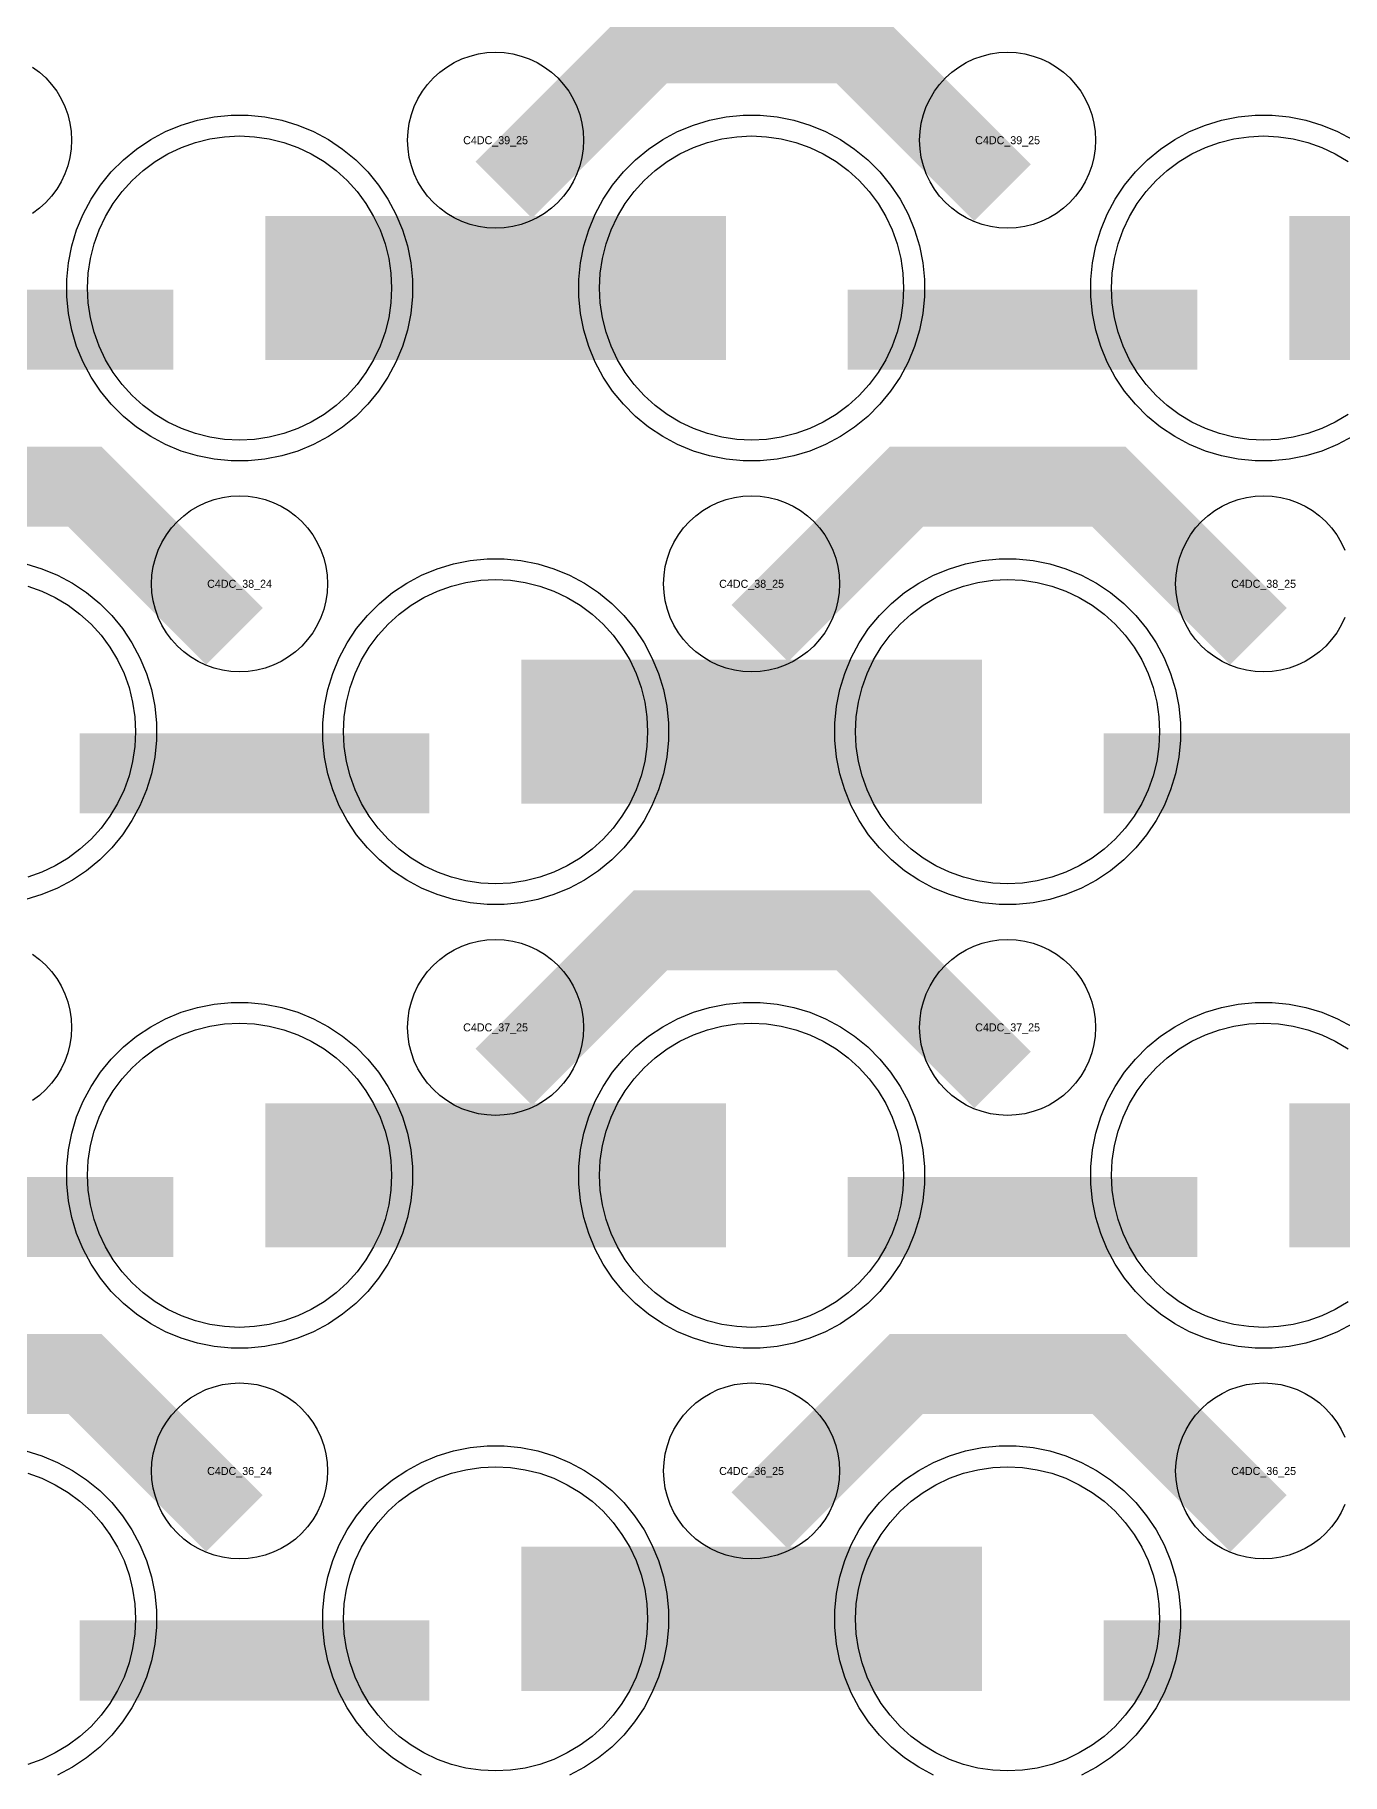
# Model space of a CAD drawing. Extents: x -11880 to 11880, y -14992 to 14992.
# Drawn here: x -4144 to -3735, y -9900 to -9356 of the extents above; entities that cross this region are included whole.
import ezdxf
from ezdxf.enums import TextEntityAlignment as Align

# ---------------------------------------------------------------- set-up
doc = ezdxf.new("R2010")
doc.units = 0
doc.header["$MEASUREMENT"] = 0
for name, color, linetype in [('GDS_775_DT_237', 138, 'CONTINUOUS'), ('RDL1_FS', 34, 'CONTINUOUS'), ('RDL_BS', 160, 'CONTINUOUS')]:
    doc.layers.add(name, color=color, linetype=linetype)

msp = doc.modelspace()

# ---------------------------------------------------------------- linework, layer by layer
at = {"layer": 'RDL1_FS', "color": 240, "true_color": 0xed1f24}
for points in [[(-4080, -9483.074), (-4084.657, -9482.845), (-4089.268, -9482.161), (-4093.791, -9481.029), (-4098.181, -9479.457), (-4102.395, -9477.465), (-4106.395, -9475.067), (-4110.14, -9472.289), (-4113.594, -9469.159), (-4116.724, -9465.705), (-4119.502, -9461.96), (-4121.9, -9457.96), (-4123.892, -9453.746), (-4125.464, -9449.356), (-4126.596, -9444.833), (-4127.28, -9440.222), (-4127.509, -9435.565), (-4127.28, -9430.908), (-4126.596, -9426.297), (-4125.464, -9421.774), (-4123.892, -9417.384), (-4121.9, -9413.17), (-4119.502, -9409.17), (-4116.724, -9405.425), (-4113.594, -9401.971), (-4110.14, -9398.841), (-4106.395, -9396.063), (-4102.395, -9393.665), (-4098.181, -9391.673), (-4093.791, -9390.101), (-4089.268, -9388.969), (-4084.657, -9388.285), (-4080, -9388.056), (-4075.343, -9388.285), (-4070.732, -9388.969), (-4066.209, -9390.101), (-4061.819, -9391.673), (-4057.605, -9393.665), (-4053.605, -9396.063), (-4049.86, -9398.841), (-4046.406, -9401.971), (-4043.276, -9405.425), (-4040.498, -9409.17), (-4038.1, -9413.17), (-4036.108, -9417.384), (-4034.536, -9421.774), (-4033.404, -9426.297), (-4032.72, -9430.908), (-4032.491, -9435.565), (-4032.72, -9440.222), (-4033.404, -9444.833), (-4034.536, -9449.356), (-4036.108, -9453.746), (-4038.1, -9457.96), (-4040.498, -9461.96), (-4043.276, -9465.705), (-4046.406, -9469.159), (-4049.86, -9472.289), (-4053.605, -9475.067), (-4057.605, -9477.465), (-4061.819, -9479.457), (-4066.209, -9481.029), (-4070.732, -9482.161), (-4075.343, -9482.845)], [(-3920, -9483.074), (-3924.657, -9482.845), (-3929.268, -9482.161), (-3933.791, -9481.029), (-3938.181, -9479.457), (-3942.395, -9477.465), (-3946.395, -9475.067), (-3950.14, -9472.289), (-3953.594, -9469.159), (-3956.724, -9465.705), (-3959.502, -9461.96), (-3961.9, -9457.96), (-3963.892, -9453.746), (-3965.464, -9449.356), (-3966.596, -9444.833), (-3967.28, -9440.222), (-3967.509, -9435.565), (-3967.28, -9430.908), (-3966.596, -9426.297), (-3965.464, -9421.774), (-3963.892, -9417.384), (-3961.9, -9413.17), (-3959.502, -9409.17), (-3956.724, -9405.425), (-3953.594, -9401.971), (-3950.14, -9398.841), (-3946.395, -9396.063), (-3942.395, -9393.665), (-3938.181, -9391.673), (-3933.791, -9390.101), (-3929.268, -9388.969), (-3924.657, -9388.285), (-3920, -9388.056), (-3915.343, -9388.285), (-3910.732, -9388.969), (-3906.209, -9390.101), (-3901.819, -9391.673), (-3897.605, -9393.665), (-3893.605, -9396.063), (-3889.86, -9398.841), (-3886.406, -9401.971), (-3883.276, -9405.425), (-3880.498, -9409.17), (-3878.1, -9413.17), (-3876.108, -9417.384), (-3874.536, -9421.774), (-3873.404, -9426.297), (-3872.72, -9430.908), (-3872.491, -9435.565), (-3872.72, -9440.222), (-3873.404, -9444.833), (-3874.536, -9449.356), (-3876.108, -9453.746), (-3878.1, -9457.96), (-3880.498, -9461.96), (-3883.276, -9465.705), (-3886.406, -9469.159), (-3889.86, -9472.289), (-3893.605, -9475.067), (-3897.605, -9477.465), (-3901.819, -9479.457), (-3906.209, -9481.029), (-3910.732, -9482.161), (-3915.343, -9482.845)], [(-4000, -9898.769), (-4004.657, -9898.54), (-4009.268, -9897.856), (-4013.791, -9896.724), (-4018.181, -9895.152), (-4022.395, -9893.16), (-4026.395, -9890.762), (-4030.14, -9887.984), (-4033.594, -9884.854), (-4036.724, -9881.4), (-4039.502, -9877.655), (-4041.9, -9873.655), (-4043.892, -9869.441), (-4045.464, -9865.051), (-4046.596, -9860.528), (-4047.28, -9855.917), (-4047.509, -9851.26), (-4047.28, -9846.603), (-4046.596, -9841.992), (-4045.464, -9837.469), (-4043.892, -9833.079), (-4041.9, -9828.865), (-4039.502, -9824.865), (-4036.724, -9821.12), (-4033.594, -9817.666), (-4030.14, -9814.536), (-4026.395, -9811.758), (-4022.395, -9809.36), (-4018.181, -9807.368), (-4013.791, -9805.796), (-4009.268, -9804.664), (-4004.657, -9803.98), (-4000, -9803.751), (-3995.343, -9803.98), (-3990.732, -9804.664), (-3986.209, -9805.796), (-3981.819, -9807.368), (-3977.605, -9809.36), (-3973.605, -9811.758), (-3969.86, -9814.536), (-3966.406, -9817.666), (-3963.276, -9821.12), (-3960.498, -9824.865), (-3958.1, -9828.865), (-3956.108, -9833.079), (-3954.536, -9837.469), (-3953.404, -9841.992), (-3952.72, -9846.603), (-3952.491, -9851.26), (-3952.72, -9855.917), (-3953.404, -9860.528), (-3954.536, -9865.051), (-3956.108, -9869.441), (-3958.1, -9873.655), (-3960.498, -9877.655), (-3963.276, -9881.4), (-3966.406, -9884.854), (-3969.86, -9887.984), (-3973.605, -9890.762), (-3977.605, -9893.16), (-3981.819, -9895.152), (-3986.209, -9896.724), (-3990.732, -9897.856), (-3995.343, -9898.54)], [(-3840, -9898.769), (-3844.657, -9898.54), (-3849.268, -9897.856), (-3853.791, -9896.724), (-3858.181, -9895.152), (-3862.395, -9893.16), (-3866.395, -9890.762), (-3870.14, -9887.984), (-3873.594, -9884.854), (-3876.724, -9881.4), (-3879.502, -9877.655), (-3881.9, -9873.655), (-3883.892, -9869.441), (-3885.464, -9865.051), (-3886.596, -9860.528), (-3887.28, -9855.917), (-3887.509, -9851.26), (-3887.28, -9846.603), (-3886.596, -9841.992), (-3885.464, -9837.469), (-3883.892, -9833.079), (-3881.9, -9828.865), (-3879.502, -9824.865), (-3876.724, -9821.12), (-3873.594, -9817.666), (-3870.14, -9814.536), (-3866.395, -9811.758), (-3862.395, -9809.36), (-3858.181, -9807.368), (-3853.791, -9805.796), (-3849.268, -9804.664), (-3844.657, -9803.98), (-3840, -9803.751), (-3835.343, -9803.98), (-3830.732, -9804.664), (-3826.209, -9805.796), (-3821.819, -9807.368), (-3817.605, -9809.36), (-3813.605, -9811.758), (-3809.86, -9814.536), (-3806.406, -9817.666), (-3803.276, -9821.12), (-3800.498, -9824.865), (-3798.1, -9828.865), (-3796.108, -9833.079), (-3794.536, -9837.469), (-3793.404, -9841.992), (-3792.72, -9846.603), (-3792.491, -9851.26), (-3792.72, -9855.917), (-3793.404, -9860.528), (-3794.536, -9865.051), (-3796.108, -9869.441), (-3798.1, -9873.655), (-3800.498, -9877.655), (-3803.276, -9881.4), (-3806.406, -9884.854), (-3809.86, -9887.984), (-3813.605, -9890.762), (-3817.605, -9893.16), (-3821.819, -9895.152), (-3826.209, -9896.724), (-3830.732, -9897.856), (-3835.343, -9898.54)]]:
    msp.add_lwpolyline(points, close=True, dxfattribs=at)
for points in [[(-3733.605, -9475.067), (-3737.605, -9477.465), (-3741.819, -9479.457), (-3746.209, -9481.029), (-3750.732, -9482.161), (-3755.343, -9482.845), (-3760, -9483.074), (-3764.657, -9482.845), (-3769.268, -9482.161), (-3773.791, -9481.029), (-3778.181, -9479.457), (-3782.395, -9477.465), (-3786.395, -9475.067), (-3790.14, -9472.289), (-3793.594, -9469.159), (-3796.724, -9465.705), (-3799.502, -9461.96), (-3801.9, -9457.96), (-3803.892, -9453.746), (-3805.464, -9449.356), (-3806.596, -9444.833), (-3807.28, -9440.222), (-3807.509, -9435.565), (-3807.28, -9430.908), (-3806.596, -9426.297), (-3805.464, -9421.774), (-3803.892, -9417.384), (-3801.9, -9413.17), (-3799.502, -9409.17), (-3796.724, -9405.425), (-3793.594, -9401.971), (-3790.14, -9398.841), (-3786.395, -9396.063), (-3782.395, -9393.665), (-3778.181, -9391.673), (-3773.791, -9390.101), (-3769.268, -9388.969), (-3764.657, -9388.285), (-3760, -9388.056), (-3755.343, -9388.285), (-3750.732, -9388.969), (-3746.209, -9390.101), (-3741.819, -9391.673), (-3737.605, -9393.665), (-3733.605, -9396.063)], [(-4146.209, -9805.796), (-4141.819, -9807.368), (-4137.605, -9809.36), (-4133.605, -9811.758), (-4129.86, -9814.536), (-4126.406, -9817.666), (-4123.276, -9821.12), (-4120.498, -9824.865), (-4118.1, -9828.865), (-4116.108, -9833.079), (-4114.536, -9837.469), (-4113.404, -9841.992), (-4112.72, -9846.603), (-4112.491, -9851.26), (-4112.72, -9855.917), (-4113.404, -9860.528), (-4114.536, -9865.051), (-4116.108, -9869.441), (-4118.1, -9873.655), (-4120.498, -9877.655), (-4123.276, -9881.4), (-4126.406, -9884.854), (-4129.86, -9887.984), (-4133.605, -9890.762), (-4137.605, -9893.16), (-4141.819, -9895.152), (-4146.209, -9896.724)]]:
    msp.add_lwpolyline(points, dxfattribs=at)
for points in [[(-4071.998, -9435.565, 45, 45, 0), (-3999.998, -9435.565, 45, 45, 0)], [(-3999.998, -9435.565, 45, 45, 0), (-3927.998, -9435.565, 45, 45, 0)], [(-3751.998, -9435.565, 45, 45, 0), (-3679.998, -9435.565, 45, 45, 0)], [(-3991.998, -9851.26, 45, 45, 0), (-3919.998, -9851.26, 45, 45, 0)], [(-3919.998, -9851.26, 45, 45, 0), (-3847.998, -9851.26, 45, 45, 0)]]:
    msp.add_lwpolyline(points, format="xyseb", dxfattribs=at)
at = {"layer": 'RDL1_FS'}
for points in [[(-4146.209, -9528.666), (-4141.819, -9530.238), (-4137.605, -9532.23), (-4133.605, -9534.628), (-4129.86, -9537.406), (-4126.406, -9540.536), (-4123.276, -9543.99), (-4120.498, -9547.735), (-4118.1, -9551.735), (-4116.108, -9555.949), (-4114.536, -9560.339), (-4113.404, -9564.862), (-4112.72, -9569.473), (-4112.491, -9574.13), (-4112.72, -9578.787), (-4113.404, -9583.398), (-4114.536, -9587.921), (-4116.108, -9592.311), (-4118.1, -9596.525), (-4120.498, -9600.525), (-4123.276, -9604.27), (-4126.406, -9607.724), (-4129.86, -9610.854), (-4133.605, -9613.632), (-4137.605, -9616.03), (-4141.819, -9618.022), (-4146.209, -9619.594)], [(-3733.605, -9752.197), (-3737.605, -9754.595), (-3741.819, -9756.587), (-3746.209, -9758.159), (-3750.732, -9759.291), (-3755.343, -9759.975), (-3760, -9760.204), (-3764.657, -9759.975), (-3769.268, -9759.291), (-3773.791, -9758.159), (-3778.181, -9756.587), (-3782.395, -9754.595), (-3786.395, -9752.197), (-3790.14, -9749.419), (-3793.594, -9746.289), (-3796.724, -9742.835), (-3799.502, -9739.09), (-3801.9, -9735.09), (-3803.892, -9730.876), (-3805.464, -9726.486), (-3806.596, -9721.963), (-3807.28, -9717.352), (-3807.509, -9712.695), (-3807.28, -9708.038), (-3806.596, -9703.427), (-3805.464, -9698.904), (-3803.892, -9694.514), (-3801.9, -9690.3), (-3799.502, -9686.3), (-3796.724, -9682.555), (-3793.594, -9679.101), (-3790.14, -9675.971), (-3786.395, -9673.193), (-3782.395, -9670.795), (-3778.181, -9668.803), (-3773.791, -9667.231), (-3769.268, -9666.099), (-3764.657, -9665.415), (-3760, -9665.186), (-3755.343, -9665.415), (-3750.732, -9666.099), (-3746.209, -9667.231), (-3741.819, -9668.803), (-3737.605, -9670.795), (-3733.605, -9673.193)]]:
    msp.add_lwpolyline(points, dxfattribs=at)
for points in [[(-4000, -9621.639), (-4004.657, -9621.41), (-4009.268, -9620.726), (-4013.791, -9619.594), (-4018.181, -9618.022), (-4022.395, -9616.03), (-4026.395, -9613.632), (-4030.14, -9610.854), (-4033.594, -9607.724), (-4036.724, -9604.27), (-4039.502, -9600.525), (-4041.9, -9596.525), (-4043.892, -9592.311), (-4045.464, -9587.921), (-4046.596, -9583.398), (-4047.28, -9578.787), (-4047.509, -9574.13), (-4047.28, -9569.473), (-4046.596, -9564.862), (-4045.464, -9560.339), (-4043.892, -9555.949), (-4041.9, -9551.735), (-4039.502, -9547.735), (-4036.724, -9543.99), (-4033.594, -9540.536), (-4030.14, -9537.406), (-4026.395, -9534.628), (-4022.395, -9532.23), (-4018.181, -9530.238), (-4013.791, -9528.666), (-4009.268, -9527.534), (-4004.657, -9526.85), (-4000, -9526.621), (-3995.343, -9526.85), (-3990.732, -9527.534), (-3986.209, -9528.666), (-3981.819, -9530.238), (-3977.605, -9532.23), (-3973.605, -9534.628), (-3969.86, -9537.406), (-3966.406, -9540.536), (-3963.276, -9543.99), (-3960.498, -9547.735), (-3958.1, -9551.735), (-3956.108, -9555.949), (-3954.536, -9560.339), (-3953.404, -9564.862), (-3952.72, -9569.473), (-3952.491, -9574.13), (-3952.72, -9578.787), (-3953.404, -9583.398), (-3954.536, -9587.921), (-3956.108, -9592.311), (-3958.1, -9596.525), (-3960.498, -9600.525), (-3963.276, -9604.27), (-3966.406, -9607.724), (-3969.86, -9610.854), (-3973.605, -9613.632), (-3977.605, -9616.03), (-3981.819, -9618.022), (-3986.209, -9619.594), (-3990.732, -9620.726), (-3995.343, -9621.41)], [(-3840, -9621.639), (-3844.657, -9621.41), (-3849.268, -9620.726), (-3853.791, -9619.594), (-3858.181, -9618.022), (-3862.395, -9616.03), (-3866.395, -9613.632), (-3870.14, -9610.854), (-3873.594, -9607.724), (-3876.724, -9604.27), (-3879.502, -9600.525), (-3881.9, -9596.525), (-3883.892, -9592.311), (-3885.464, -9587.921), (-3886.596, -9583.398), (-3887.28, -9578.787), (-3887.509, -9574.13), (-3887.28, -9569.473), (-3886.596, -9564.862), (-3885.464, -9560.339), (-3883.892, -9555.949), (-3881.9, -9551.735), (-3879.502, -9547.735), (-3876.724, -9543.99), (-3873.594, -9540.536), (-3870.14, -9537.406), (-3866.395, -9534.628), (-3862.395, -9532.23), (-3858.181, -9530.238), (-3853.791, -9528.666), (-3849.268, -9527.534), (-3844.657, -9526.85), (-3840, -9526.621), (-3835.343, -9526.85), (-3830.732, -9527.534), (-3826.209, -9528.666), (-3821.819, -9530.238), (-3817.605, -9532.23), (-3813.605, -9534.628), (-3809.86, -9537.406), (-3806.406, -9540.536), (-3803.276, -9543.99), (-3800.498, -9547.735), (-3798.1, -9551.735), (-3796.108, -9555.949), (-3794.536, -9560.339), (-3793.404, -9564.862), (-3792.72, -9569.473), (-3792.491, -9574.13), (-3792.72, -9578.787), (-3793.404, -9583.398), (-3794.536, -9587.921), (-3796.108, -9592.311), (-3798.1, -9596.525), (-3800.498, -9600.525), (-3803.276, -9604.27), (-3806.406, -9607.724), (-3809.86, -9610.854), (-3813.605, -9613.632), (-3817.605, -9616.03), (-3821.819, -9618.022), (-3826.209, -9619.594), (-3830.732, -9620.726), (-3835.343, -9621.41)], [(-4080, -9760.204), (-4084.657, -9759.975), (-4089.268, -9759.291), (-4093.791, -9758.159), (-4098.181, -9756.587), (-4102.395, -9754.595), (-4106.395, -9752.197), (-4110.14, -9749.419), (-4113.594, -9746.289), (-4116.724, -9742.835), (-4119.502, -9739.09), (-4121.9, -9735.09), (-4123.892, -9730.876), (-4125.464, -9726.486), (-4126.596, -9721.963), (-4127.28, -9717.352), (-4127.509, -9712.695), (-4127.28, -9708.038), (-4126.596, -9703.427), (-4125.464, -9698.904), (-4123.892, -9694.514), (-4121.9, -9690.3), (-4119.502, -9686.3), (-4116.724, -9682.555), (-4113.594, -9679.101), (-4110.14, -9675.971), (-4106.395, -9673.193), (-4102.395, -9670.795), (-4098.181, -9668.803), (-4093.791, -9667.231), (-4089.268, -9666.099), (-4084.657, -9665.415), (-4080, -9665.186), (-4075.343, -9665.415), (-4070.732, -9666.099), (-4066.209, -9667.231), (-4061.819, -9668.803), (-4057.605, -9670.795), (-4053.605, -9673.193), (-4049.86, -9675.971), (-4046.406, -9679.101), (-4043.276, -9682.555), (-4040.498, -9686.3), (-4038.1, -9690.3), (-4036.108, -9694.514), (-4034.536, -9698.904), (-4033.404, -9703.427), (-4032.72, -9708.038), (-4032.491, -9712.695), (-4032.72, -9717.352), (-4033.404, -9721.963), (-4034.536, -9726.486), (-4036.108, -9730.876), (-4038.1, -9735.09), (-4040.498, -9739.09), (-4043.276, -9742.835), (-4046.406, -9746.289), (-4049.86, -9749.419), (-4053.605, -9752.197), (-4057.605, -9754.595), (-4061.819, -9756.587), (-4066.209, -9758.159), (-4070.732, -9759.291), (-4075.343, -9759.975)], [(-3920, -9760.204), (-3924.657, -9759.975), (-3929.268, -9759.291), (-3933.791, -9758.159), (-3938.181, -9756.587), (-3942.395, -9754.595), (-3946.395, -9752.197), (-3950.14, -9749.419), (-3953.594, -9746.289), (-3956.724, -9742.835), (-3959.502, -9739.09), (-3961.9, -9735.09), (-3963.892, -9730.876), (-3965.464, -9726.486), (-3966.596, -9721.963), (-3967.28, -9717.352), (-3967.509, -9712.695), (-3967.28, -9708.038), (-3966.596, -9703.427), (-3965.464, -9698.904), (-3963.892, -9694.514), (-3961.9, -9690.3), (-3959.502, -9686.3), (-3956.724, -9682.555), (-3953.594, -9679.101), (-3950.14, -9675.971), (-3946.395, -9673.193), (-3942.395, -9670.795), (-3938.181, -9668.803), (-3933.791, -9667.231), (-3929.268, -9666.099), (-3924.657, -9665.415), (-3920, -9665.186), (-3915.343, -9665.415), (-3910.732, -9666.099), (-3906.209, -9667.231), (-3901.819, -9668.803), (-3897.605, -9670.795), (-3893.605, -9673.193), (-3889.86, -9675.971), (-3886.406, -9679.101), (-3883.276, -9682.555), (-3880.498, -9686.3), (-3878.1, -9690.3), (-3876.108, -9694.514), (-3874.536, -9698.904), (-3873.404, -9703.427), (-3872.72, -9708.038), (-3872.491, -9712.695), (-3872.72, -9717.352), (-3873.404, -9721.963), (-3874.536, -9726.486), (-3876.108, -9730.876), (-3878.1, -9735.09), (-3880.498, -9739.09), (-3883.276, -9742.835), (-3886.406, -9746.289), (-3889.86, -9749.419), (-3893.605, -9752.197), (-3897.605, -9754.595), (-3901.819, -9756.587), (-3906.209, -9758.159), (-3910.732, -9759.291), (-3915.343, -9759.975)]]:
    msp.add_lwpolyline(points, close=True, dxfattribs=at)
for points in [[(-3991.998, -9574.13, 45, 45, 0), (-3919.998, -9574.13, 45, 45, 0)], [(-3919.998, -9574.13, 45, 45, 0), (-3847.998, -9574.13, 45, 45, 0)], [(-4071.998, -9712.695, 45, 45, 0), (-3999.998, -9712.695, 45, 45, 0)], [(-3999.998, -9712.695, 45, 45, 0), (-3927.998, -9712.695, 45, 45, 0)], [(-3751.998, -9712.695, 45, 45, 0), (-3679.998, -9712.695, 45, 45, 0)]]:
    msp.add_lwpolyline(points, format="xyseb", dxfattribs=at)
at = {"layer": 'RDL_BS'}
for points in [[(-3997.438, -9404.879, 25, 25, 0), (-3951.623, -9359.064, 25, 25, 0), (-3918.07, -9359.064, 25, 25, 0)], [(-3841.599, -9405.778, 25, 25, 0), (-3888.313, -9359.064, 25, 25, 0), (-3918.071, -9359.064, 25, 25, 0)], [(-4081.599, -9544.343, 25, 25, 0), (-4128.313, -9497.629, 25, 25, 0), (-4158.071, -9497.629, 25, 25, 0)], [(-3917.438, -9543.444, 25, 25, 0), (-3871.623, -9497.629, 25, 25, 0), (-3838.07, -9497.629, 25, 25, 0)], [(-3761.599, -9544.343, 25, 25, 0), (-3808.313, -9497.629, 25, 25, 0), (-3838.071, -9497.629, 25, 25, 0)], [(-4129.984, -9587.143, 25, 25, 0), (-4020.719, -9587.143, 25, 25, 0)], [(-3809.984, -9587.143, 25, 25, 0), (-3700.719, -9587.143, 25, 25, 0)], [(-3997.438, -9682.009, 25, 25, 0), (-3951.623, -9636.194, 25, 25, 0), (-3918.07, -9636.194, 25, 25, 0)], [(-3841.599, -9682.908, 25, 25, 0), (-3888.313, -9636.194, 25, 25, 0), (-3918.071, -9636.194, 25, 25, 0)], [(-4209.984, -9725.708, 25, 25, 0), (-4100.719, -9725.708, 25, 25, 0)], [(-3889.984, -9725.708, 25, 25, 0), (-3780.719, -9725.708, 25, 25, 0)], [(-4081.599, -9821.473, 25, 25, 0), (-4128.313, -9774.759, 25, 25, 0), (-4158.071, -9774.759, 25, 25, 0)], [(-3917.438, -9820.574, 25, 25, 0), (-3871.623, -9774.759, 25, 25, 0), (-3838.07, -9774.759, 25, 25, 0)], [(-3761.599, -9821.473, 25, 25, 0), (-3808.313, -9774.759, 25, 25, 0), (-3838.071, -9774.759, 25, 25, 0)]]:
    msp.add_lwpolyline(points, format="xyseb", dxfattribs=at)
for points in [[(-4000, -9416.871), (-4002.693, -9416.739), (-4005.365, -9416.343), (-4007.984, -9415.686), (-4010.519, -9414.779), (-4012.956, -9413.627), (-4015.28, -9412.234), (-4017.443, -9410.631), (-4019.442, -9408.819), (-4021.254, -9406.82), (-4022.857, -9404.657), (-4024.25, -9402.333), (-4025.402, -9399.896), (-4026.309, -9397.361), (-4026.966, -9394.742), (-4027.362, -9392.07), (-4027.494, -9389.377), (-4027.362, -9386.684), (-4026.966, -9384.012), (-4026.309, -9381.393), (-4025.402, -9378.858), (-4024.25, -9376.421), (-4022.857, -9374.097), (-4021.254, -9371.934), (-4019.442, -9369.935), (-4017.443, -9368.123), (-4015.28, -9366.52), (-4012.956, -9365.127), (-4010.519, -9363.975), (-4007.984, -9363.068), (-4005.365, -9362.411), (-4002.693, -9362.015), (-4000, -9361.883), (-3997.307, -9362.015), (-3994.635, -9362.411), (-3992.016, -9363.068), (-3989.481, -9363.975), (-3987.044, -9365.127), (-3984.72, -9366.52), (-3982.557, -9368.123), (-3980.558, -9369.935), (-3978.746, -9371.934), (-3977.143, -9374.097), (-3975.75, -9376.421), (-3974.598, -9378.858), (-3973.691, -9381.393), (-3973.034, -9384.012), (-3972.638, -9386.684), (-3972.506, -9389.377), (-3972.638, -9392.07), (-3973.034, -9394.742), (-3973.691, -9397.361), (-3974.598, -9399.896), (-3975.75, -9402.333), (-3977.143, -9404.657), (-3978.746, -9406.82), (-3980.558, -9408.819), (-3982.557, -9410.631), (-3984.72, -9412.234), (-3987.044, -9413.627), (-3989.481, -9414.779), (-3992.016, -9415.686), (-3994.635, -9416.343), (-3997.307, -9416.739)], [(-3840, -9416.871), (-3842.693, -9416.739), (-3845.365, -9416.343), (-3847.984, -9415.686), (-3850.519, -9414.779), (-3852.956, -9413.627), (-3855.28, -9412.234), (-3857.443, -9410.631), (-3859.442, -9408.819), (-3861.254, -9406.82), (-3862.857, -9404.657), (-3864.25, -9402.333), (-3865.402, -9399.896), (-3866.309, -9397.361), (-3866.966, -9394.742), (-3867.362, -9392.07), (-3867.494, -9389.377), (-3867.362, -9386.684), (-3866.966, -9384.012), (-3866.309, -9381.393), (-3865.402, -9378.858), (-3864.25, -9376.421), (-3862.857, -9374.097), (-3861.254, -9371.934), (-3859.442, -9369.935), (-3857.443, -9368.123), (-3855.28, -9366.52), (-3852.956, -9365.127), (-3850.519, -9363.975), (-3847.984, -9363.068), (-3845.365, -9362.411), (-3842.693, -9362.015), (-3840, -9361.883), (-3837.307, -9362.015), (-3834.635, -9362.411), (-3832.016, -9363.068), (-3829.481, -9363.975), (-3827.044, -9365.127), (-3824.72, -9366.52), (-3822.557, -9368.123), (-3820.558, -9369.935), (-3818.746, -9371.934), (-3817.143, -9374.097), (-3815.75, -9376.421), (-3814.598, -9378.858), (-3813.691, -9381.393), (-3813.034, -9384.012), (-3812.638, -9386.684), (-3812.506, -9389.377), (-3812.638, -9392.07), (-3813.034, -9394.742), (-3813.691, -9397.361), (-3814.598, -9399.896), (-3815.75, -9402.333), (-3817.143, -9404.657), (-3818.746, -9406.82), (-3820.558, -9408.819), (-3822.557, -9410.631), (-3824.72, -9412.234), (-3827.044, -9413.627), (-3829.481, -9414.779), (-3832.016, -9415.686), (-3834.635, -9416.343), (-3837.307, -9416.739)], [(-4080, -9555.436), (-4082.693, -9555.304), (-4085.365, -9554.908), (-4087.984, -9554.251), (-4090.519, -9553.344), (-4092.956, -9552.192), (-4095.28, -9550.799), (-4097.443, -9549.196), (-4099.442, -9547.384), (-4101.254, -9545.385), (-4102.857, -9543.222), (-4104.25, -9540.898), (-4105.402, -9538.461), (-4106.309, -9535.926), (-4106.966, -9533.307), (-4107.362, -9530.635), (-4107.494, -9527.942), (-4107.362, -9525.249), (-4106.966, -9522.577), (-4106.309, -9519.958), (-4105.402, -9517.423), (-4104.25, -9514.986), (-4102.857, -9512.662), (-4101.254, -9510.499), (-4099.442, -9508.5), (-4097.443, -9506.688), (-4095.28, -9505.085), (-4092.956, -9503.692), (-4090.519, -9502.54), (-4087.984, -9501.633), (-4085.365, -9500.976), (-4082.693, -9500.58), (-4080, -9500.448), (-4077.307, -9500.58), (-4074.635, -9500.976), (-4072.016, -9501.633), (-4069.481, -9502.54), (-4067.044, -9503.692), (-4064.72, -9505.085), (-4062.557, -9506.688), (-4060.558, -9508.5), (-4058.746, -9510.499), (-4057.143, -9512.662), (-4055.75, -9514.986), (-4054.598, -9517.423), (-4053.691, -9519.958), (-4053.034, -9522.577), (-4052.638, -9525.249), (-4052.506, -9527.942), (-4052.638, -9530.635), (-4053.034, -9533.307), (-4053.691, -9535.926), (-4054.598, -9538.461), (-4055.75, -9540.898), (-4057.143, -9543.222), (-4058.746, -9545.385), (-4060.558, -9547.384), (-4062.557, -9549.196), (-4064.72, -9550.799), (-4067.044, -9552.192), (-4069.481, -9553.344), (-4072.016, -9554.251), (-4074.635, -9554.908), (-4077.307, -9555.304)], [(-3920, -9555.436), (-3922.693, -9555.304), (-3925.365, -9554.908), (-3927.984, -9554.251), (-3930.519, -9553.344), (-3932.956, -9552.192), (-3935.28, -9550.799), (-3937.443, -9549.196), (-3939.442, -9547.384), (-3941.254, -9545.385), (-3942.857, -9543.222), (-3944.25, -9540.898), (-3945.402, -9538.461), (-3946.309, -9535.926), (-3946.966, -9533.307), (-3947.362, -9530.635), (-3947.494, -9527.942), (-3947.362, -9525.249), (-3946.966, -9522.577), (-3946.309, -9519.958), (-3945.402, -9517.423), (-3944.25, -9514.986), (-3942.857, -9512.662), (-3941.254, -9510.499), (-3939.442, -9508.5), (-3937.443, -9506.688), (-3935.28, -9505.085), (-3932.956, -9503.692), (-3930.519, -9502.54), (-3927.984, -9501.633), (-3925.365, -9500.976), (-3922.693, -9500.58), (-3920, -9500.448), (-3917.307, -9500.58), (-3914.635, -9500.976), (-3912.016, -9501.633), (-3909.481, -9502.54), (-3907.044, -9503.692), (-3904.72, -9505.085), (-3902.557, -9506.688), (-3900.558, -9508.5), (-3898.746, -9510.499), (-3897.143, -9512.662), (-3895.75, -9514.986), (-3894.598, -9517.423), (-3893.691, -9519.958), (-3893.034, -9522.577), (-3892.638, -9525.249), (-3892.506, -9527.942), (-3892.638, -9530.635), (-3893.034, -9533.307), (-3893.691, -9535.926), (-3894.598, -9538.461), (-3895.75, -9540.898), (-3897.143, -9543.222), (-3898.746, -9545.385), (-3900.558, -9547.384), (-3902.557, -9549.196), (-3904.72, -9550.799), (-3907.044, -9552.192), (-3909.481, -9553.344), (-3912.016, -9554.251), (-3914.635, -9554.908), (-3917.307, -9555.304)], [(-4002.644, -9628.13), (-4007.938, -9627.613), (-4013.165, -9626.567), (-4018.205, -9625.036), (-4023.115, -9623.005), (-4027.777, -9620.513), (-4032.191, -9617.566), (-4036.292, -9614.204), (-4040.074, -9610.422), (-4043.436, -9606.321), (-4046.383, -9601.907), (-4048.875, -9597.245), (-4050.906, -9592.335), (-4052.437, -9587.295), (-4053.483, -9582.068), (-4054, -9576.774), (-4054, -9571.486), (-4053.483, -9566.192), (-4052.437, -9560.965), (-4050.906, -9555.925), (-4048.875, -9551.015), (-4046.383, -9546.353), (-4043.436, -9541.939), (-4040.074, -9537.838), (-4036.292, -9534.056), (-4032.191, -9530.694), (-4027.777, -9527.747), (-4023.115, -9525.255), (-4018.205, -9523.224), (-4013.165, -9521.693), (-4007.938, -9520.647), (-4002.644, -9520.13), (-3997.356, -9520.13), (-3992.062, -9520.647), (-3986.835, -9521.693), (-3981.795, -9523.224), (-3976.885, -9525.255), (-3972.223, -9527.747), (-3967.809, -9530.694), (-3963.708, -9534.056), (-3959.926, -9537.838), (-3956.564, -9541.939), (-3953.617, -9546.353), (-3951.125, -9551.015), (-3949.094, -9555.925), (-3947.563, -9560.965), (-3946.517, -9566.192), (-3946, -9571.486), (-3946, -9576.774), (-3946.517, -9582.068), (-3947.563, -9587.295), (-3949.094, -9592.335), (-3951.125, -9597.245), (-3953.617, -9601.907), (-3956.564, -9606.321), (-3959.926, -9610.422), (-3963.708, -9614.204), (-3967.809, -9617.566), (-3972.223, -9620.513), (-3976.885, -9623.005), (-3981.795, -9625.036), (-3986.835, -9626.567), (-3992.062, -9627.613), (-3997.356, -9628.13)], [(-3842.644, -9628.13), (-3847.938, -9627.613), (-3853.165, -9626.567), (-3858.205, -9625.036), (-3863.115, -9623.005), (-3867.777, -9620.513), (-3872.191, -9617.566), (-3876.292, -9614.204), (-3880.074, -9610.422), (-3883.436, -9606.321), (-3886.383, -9601.907), (-3888.875, -9597.245), (-3890.906, -9592.335), (-3892.437, -9587.295), (-3893.483, -9582.068), (-3894, -9576.774), (-3894, -9571.486), (-3893.483, -9566.192), (-3892.437, -9560.965), (-3890.906, -9555.925), (-3888.875, -9551.015), (-3886.383, -9546.353), (-3883.436, -9541.939), (-3880.074, -9537.838), (-3876.292, -9534.056), (-3872.191, -9530.694), (-3867.777, -9527.747), (-3863.115, -9525.255), (-3858.205, -9523.224), (-3853.165, -9521.693), (-3847.938, -9520.647), (-3842.644, -9520.13), (-3837.356, -9520.13), (-3832.062, -9520.647), (-3826.835, -9521.693), (-3821.795, -9523.224), (-3816.885, -9525.255), (-3812.223, -9527.747), (-3807.809, -9530.694), (-3803.708, -9534.056), (-3799.926, -9537.838), (-3796.564, -9541.939), (-3793.617, -9546.353), (-3791.125, -9551.015), (-3789.094, -9555.925), (-3787.563, -9560.965), (-3786.517, -9566.192), (-3786, -9571.486), (-3786, -9576.774), (-3786.517, -9582.068), (-3787.563, -9587.295), (-3789.094, -9592.335), (-3791.125, -9597.245), (-3793.617, -9601.907), (-3796.564, -9606.321), (-3799.926, -9610.422), (-3803.708, -9614.204), (-3807.809, -9617.566), (-3812.223, -9620.513), (-3816.885, -9623.005), (-3821.795, -9625.036), (-3826.835, -9626.567), (-3832.062, -9627.613), (-3837.356, -9628.13)], [(-4000, -9694.001), (-4002.693, -9693.869), (-4005.365, -9693.473), (-4007.984, -9692.816), (-4010.519, -9691.909), (-4012.956, -9690.757), (-4015.28, -9689.364), (-4017.443, -9687.761), (-4019.442, -9685.949), (-4021.254, -9683.95), (-4022.857, -9681.787), (-4024.25, -9679.463), (-4025.402, -9677.026), (-4026.309, -9674.491), (-4026.966, -9671.872), (-4027.362, -9669.2), (-4027.494, -9666.507), (-4027.362, -9663.814), (-4026.966, -9661.142), (-4026.309, -9658.523), (-4025.402, -9655.988), (-4024.25, -9653.551), (-4022.857, -9651.227), (-4021.254, -9649.064), (-4019.442, -9647.065), (-4017.443, -9645.253), (-4015.28, -9643.65), (-4012.956, -9642.257), (-4010.519, -9641.105), (-4007.984, -9640.198), (-4005.365, -9639.541), (-4002.693, -9639.145), (-4000, -9639.013), (-3997.307, -9639.145), (-3994.635, -9639.541), (-3992.016, -9640.198), (-3989.481, -9641.105), (-3987.044, -9642.257), (-3984.72, -9643.65), (-3982.557, -9645.253), (-3980.558, -9647.065), (-3978.746, -9649.064), (-3977.143, -9651.227), (-3975.75, -9653.551), (-3974.598, -9655.988), (-3973.691, -9658.523), (-3973.034, -9661.142), (-3972.638, -9663.814), (-3972.506, -9666.507), (-3972.638, -9669.2), (-3973.034, -9671.872), (-3973.691, -9674.491), (-3974.598, -9677.026), (-3975.75, -9679.463), (-3977.143, -9681.787), (-3978.746, -9683.95), (-3980.558, -9685.949), (-3982.557, -9687.761), (-3984.72, -9689.364), (-3987.044, -9690.757), (-3989.481, -9691.909), (-3992.016, -9692.816), (-3994.635, -9693.473), (-3997.307, -9693.869)], [(-3840, -9694.001), (-3842.693, -9693.869), (-3845.365, -9693.473), (-3847.984, -9692.816), (-3850.519, -9691.909), (-3852.956, -9690.757), (-3855.28, -9689.364), (-3857.443, -9687.761), (-3859.442, -9685.949), (-3861.254, -9683.95), (-3862.857, -9681.787), (-3864.25, -9679.463), (-3865.402, -9677.026), (-3866.309, -9674.491), (-3866.966, -9671.872), (-3867.362, -9669.2), (-3867.494, -9666.507), (-3867.362, -9663.814), (-3866.966, -9661.142), (-3866.309, -9658.523), (-3865.402, -9655.988), (-3864.25, -9653.551), (-3862.857, -9651.227), (-3861.254, -9649.064), (-3859.442, -9647.065), (-3857.443, -9645.253), (-3855.28, -9643.65), (-3852.956, -9642.257), (-3850.519, -9641.105), (-3847.984, -9640.198), (-3845.365, -9639.541), (-3842.693, -9639.145), (-3840, -9639.013), (-3837.307, -9639.145), (-3834.635, -9639.541), (-3832.016, -9640.198), (-3829.481, -9641.105), (-3827.044, -9642.257), (-3824.72, -9643.65), (-3822.557, -9645.253), (-3820.558, -9647.065), (-3818.746, -9649.064), (-3817.143, -9651.227), (-3815.75, -9653.551), (-3814.598, -9655.988), (-3813.691, -9658.523), (-3813.034, -9661.142), (-3812.638, -9663.814), (-3812.506, -9666.507), (-3812.638, -9669.2), (-3813.034, -9671.872), (-3813.691, -9674.491), (-3814.598, -9677.026), (-3815.75, -9679.463), (-3817.143, -9681.787), (-3818.746, -9683.95), (-3820.558, -9685.949), (-3822.557, -9687.761), (-3824.72, -9689.364), (-3827.044, -9690.757), (-3829.481, -9691.909), (-3832.016, -9692.816), (-3834.635, -9693.473), (-3837.307, -9693.869)], [(-4082.644, -9766.695), (-4087.938, -9766.178), (-4093.165, -9765.132), (-4098.205, -9763.601), (-4103.115, -9761.57), (-4107.777, -9759.078), (-4112.191, -9756.131), (-4116.292, -9752.769), (-4120.074, -9748.987), (-4123.436, -9744.886), (-4126.383, -9740.472), (-4128.875, -9735.81), (-4130.906, -9730.9), (-4132.437, -9725.86), (-4133.483, -9720.633), (-4134, -9715.339), (-4134, -9710.051), (-4133.483, -9704.757), (-4132.437, -9699.53), (-4130.906, -9694.49), (-4128.875, -9689.58), (-4126.383, -9684.918), (-4123.436, -9680.504), (-4120.074, -9676.403), (-4116.292, -9672.621), (-4112.191, -9669.259), (-4107.777, -9666.312), (-4103.115, -9663.82), (-4098.205, -9661.789), (-4093.165, -9660.258), (-4087.938, -9659.212), (-4082.644, -9658.695), (-4077.356, -9658.695), (-4072.062, -9659.212), (-4066.835, -9660.258), (-4061.795, -9661.789), (-4056.885, -9663.82), (-4052.223, -9666.312), (-4047.809, -9669.259), (-4043.708, -9672.621), (-4039.926, -9676.403), (-4036.564, -9680.504), (-4033.617, -9684.918), (-4031.125, -9689.58), (-4029.094, -9694.49), (-4027.563, -9699.53), (-4026.517, -9704.757), (-4026, -9710.051), (-4026, -9715.339), (-4026.517, -9720.633), (-4027.563, -9725.86), (-4029.094, -9730.9), (-4031.125, -9735.81), (-4033.617, -9740.472), (-4036.564, -9744.886), (-4039.926, -9748.987), (-4043.708, -9752.769), (-4047.809, -9756.131), (-4052.223, -9759.078), (-4056.885, -9761.57), (-4061.795, -9763.601), (-4066.835, -9765.132), (-4072.062, -9766.178), (-4077.356, -9766.695)], [(-3922.644, -9766.695), (-3927.938, -9766.178), (-3933.165, -9765.132), (-3938.205, -9763.601), (-3943.115, -9761.57), (-3947.777, -9759.078), (-3952.191, -9756.131), (-3956.292, -9752.769), (-3960.074, -9748.987), (-3963.436, -9744.886), (-3966.383, -9740.472), (-3968.875, -9735.81), (-3970.906, -9730.9), (-3972.437, -9725.86), (-3973.483, -9720.633), (-3974, -9715.339), (-3974, -9710.051), (-3973.483, -9704.757), (-3972.437, -9699.53), (-3970.906, -9694.49), (-3968.875, -9689.58), (-3966.383, -9684.918), (-3963.436, -9680.504), (-3960.074, -9676.403), (-3956.292, -9672.621), (-3952.191, -9669.259), (-3947.777, -9666.312), (-3943.115, -9663.82), (-3938.205, -9661.789), (-3933.165, -9660.258), (-3927.938, -9659.212), (-3922.644, -9658.695), (-3917.356, -9658.695), (-3912.062, -9659.212), (-3906.835, -9660.258), (-3901.795, -9661.789), (-3896.885, -9663.82), (-3892.223, -9666.312), (-3887.809, -9669.259), (-3883.708, -9672.621), (-3879.926, -9676.403), (-3876.564, -9680.504), (-3873.617, -9684.918), (-3871.125, -9689.58), (-3869.094, -9694.49), (-3867.563, -9699.53), (-3866.517, -9704.757), (-3866, -9710.051), (-3866, -9715.339), (-3866.517, -9720.633), (-3867.563, -9725.86), (-3869.094, -9730.9), (-3871.125, -9735.81), (-3873.617, -9740.472), (-3876.564, -9744.886), (-3879.926, -9748.987), (-3883.708, -9752.769), (-3887.809, -9756.131), (-3892.223, -9759.078), (-3896.885, -9761.57), (-3901.795, -9763.601), (-3906.835, -9765.132), (-3912.062, -9766.178), (-3917.356, -9766.695)], [(-4080, -9832.566), (-4082.693, -9832.434), (-4085.365, -9832.038), (-4087.984, -9831.381), (-4090.519, -9830.474), (-4092.956, -9829.322), (-4095.28, -9827.929), (-4097.443, -9826.326), (-4099.442, -9824.514), (-4101.254, -9822.515), (-4102.857, -9820.352), (-4104.25, -9818.028), (-4105.402, -9815.591), (-4106.309, -9813.056), (-4106.966, -9810.437), (-4107.362, -9807.765), (-4107.494, -9805.072), (-4107.362, -9802.379), (-4106.966, -9799.707), (-4106.309, -9797.088), (-4105.402, -9794.553), (-4104.25, -9792.116), (-4102.857, -9789.792), (-4101.254, -9787.629), (-4099.442, -9785.63), (-4097.443, -9783.818), (-4095.28, -9782.215), (-4092.956, -9780.822), (-4090.519, -9779.67), (-4087.984, -9778.763), (-4085.365, -9778.106), (-4082.693, -9777.71), (-4080, -9777.578), (-4077.307, -9777.71), (-4074.635, -9778.106), (-4072.016, -9778.763), (-4069.481, -9779.67), (-4067.044, -9780.822), (-4064.72, -9782.215), (-4062.557, -9783.818), (-4060.558, -9785.63), (-4058.746, -9787.629), (-4057.143, -9789.792), (-4055.75, -9792.116), (-4054.598, -9794.553), (-4053.691, -9797.088), (-4053.034, -9799.707), (-4052.638, -9802.379), (-4052.506, -9805.072), (-4052.638, -9807.765), (-4053.034, -9810.437), (-4053.691, -9813.056), (-4054.598, -9815.591), (-4055.75, -9818.028), (-4057.143, -9820.352), (-4058.746, -9822.515), (-4060.558, -9824.514), (-4062.557, -9826.326), (-4064.72, -9827.929), (-4067.044, -9829.322), (-4069.481, -9830.474), (-4072.016, -9831.381), (-4074.635, -9832.038), (-4077.307, -9832.434)], [(-3920, -9832.566), (-3922.693, -9832.434), (-3925.365, -9832.038), (-3927.984, -9831.381), (-3930.519, -9830.474), (-3932.956, -9829.322), (-3935.28, -9827.929), (-3937.443, -9826.326), (-3939.442, -9824.514), (-3941.254, -9822.515), (-3942.857, -9820.352), (-3944.25, -9818.028), (-3945.402, -9815.591), (-3946.309, -9813.056), (-3946.966, -9810.437), (-3947.362, -9807.765), (-3947.494, -9805.072), (-3947.362, -9802.379), (-3946.966, -9799.707), (-3946.309, -9797.088), (-3945.402, -9794.553), (-3944.25, -9792.116), (-3942.857, -9789.792), (-3941.254, -9787.629), (-3939.442, -9785.63), (-3937.443, -9783.818), (-3935.28, -9782.215), (-3932.956, -9780.822), (-3930.519, -9779.67), (-3927.984, -9778.763), (-3925.365, -9778.106), (-3922.693, -9777.71), (-3920, -9777.578), (-3917.307, -9777.71), (-3914.635, -9778.106), (-3912.016, -9778.763), (-3909.481, -9779.67), (-3907.044, -9780.822), (-3904.72, -9782.215), (-3902.557, -9783.818), (-3900.558, -9785.63), (-3898.746, -9787.629), (-3897.143, -9789.792), (-3895.75, -9792.116), (-3894.598, -9794.553), (-3893.691, -9797.088), (-3893.034, -9799.707), (-3892.638, -9802.379), (-3892.506, -9805.072), (-3892.638, -9807.765), (-3893.034, -9810.437), (-3893.691, -9813.056), (-3894.598, -9815.591), (-3895.75, -9818.028), (-3897.143, -9820.352), (-3898.746, -9822.515), (-3900.558, -9824.514), (-3902.557, -9826.326), (-3904.72, -9827.929), (-3907.044, -9829.322), (-3909.481, -9830.474), (-3912.016, -9831.381), (-3914.635, -9832.038), (-3917.307, -9832.434)]]:
    msp.add_lwpolyline(points, close=True, dxfattribs=at)
for points in [[(-4144.72, -9366.52), (-4142.557, -9368.123), (-4140.558, -9369.935), (-4138.746, -9371.934), (-4137.143, -9374.097), (-4135.75, -9376.421), (-4134.598, -9378.858), (-4133.691, -9381.393), (-4133.034, -9384.012), (-4132.638, -9386.684), (-4132.506, -9389.377), (-4132.638, -9392.07), (-4133.034, -9394.742), (-4133.691, -9397.361), (-4134.598, -9399.896), (-4135.75, -9402.333), (-4137.143, -9404.657), (-4138.746, -9406.82), (-4140.558, -9408.819), (-4142.557, -9410.631), (-4144.72, -9412.234)], [(-3734.598, -9538.461), (-3735.75, -9540.898), (-3737.143, -9543.222), (-3738.746, -9545.385), (-3740.558, -9547.384), (-3742.557, -9549.196), (-3744.72, -9550.799), (-3747.044, -9552.192), (-3749.481, -9553.344), (-3752.016, -9554.251), (-3754.635, -9554.908), (-3757.307, -9555.304), (-3760, -9555.436), (-3762.693, -9555.304), (-3765.365, -9554.908), (-3767.984, -9554.251), (-3770.519, -9553.344), (-3772.956, -9552.192), (-3775.28, -9550.799), (-3777.443, -9549.196), (-3779.442, -9547.384), (-3781.254, -9545.385), (-3782.857, -9543.222), (-3784.25, -9540.898), (-3785.402, -9538.461), (-3786.309, -9535.926), (-3786.966, -9533.307), (-3787.362, -9530.635), (-3787.494, -9527.942), (-3787.362, -9525.249), (-3786.966, -9522.577), (-3786.309, -9519.958), (-3785.402, -9517.423), (-3784.25, -9514.986), (-3782.857, -9512.662), (-3781.254, -9510.499), (-3779.442, -9508.5), (-3777.443, -9506.688), (-3775.28, -9505.085), (-3772.956, -9503.692), (-3770.519, -9502.54), (-3767.984, -9501.633), (-3765.365, -9500.976), (-3762.693, -9500.58), (-3760, -9500.448), (-3757.307, -9500.58), (-3754.635, -9500.976), (-3752.016, -9501.633), (-3749.481, -9502.54), (-3747.044, -9503.692), (-3744.72, -9505.085), (-3742.557, -9506.688), (-3740.558, -9508.5), (-3738.746, -9510.499), (-3737.143, -9512.662), (-3735.75, -9514.986), (-3734.598, -9517.423)], [(-4146.835, -9521.693), (-4141.795, -9523.224), (-4136.885, -9525.255), (-4132.223, -9527.747), (-4127.809, -9530.694), (-4123.708, -9534.056), (-4119.926, -9537.838), (-4116.564, -9541.939), (-4113.617, -9546.353), (-4111.125, -9551.015), (-4109.094, -9555.925), (-4107.563, -9560.965), (-4106.517, -9566.192), (-4106, -9571.486), (-4106, -9576.774), (-4106.517, -9582.068), (-4107.563, -9587.295), (-4109.094, -9592.335), (-4111.125, -9597.245), (-4113.617, -9601.907), (-4116.564, -9606.321), (-4119.926, -9610.422), (-4123.708, -9614.204), (-4127.809, -9617.566), (-4132.223, -9620.513), (-4136.885, -9623.005), (-4141.795, -9625.036), (-4146.835, -9626.567)], [(-4144.72, -9643.65), (-4142.557, -9645.253), (-4140.558, -9647.065), (-4138.746, -9649.064), (-4137.143, -9651.227), (-4135.75, -9653.551), (-4134.598, -9655.988), (-4133.691, -9658.523), (-4133.034, -9661.142), (-4132.638, -9663.814), (-4132.506, -9666.507), (-4132.638, -9669.2), (-4133.034, -9671.872), (-4133.691, -9674.491), (-4134.598, -9677.026), (-4135.75, -9679.463), (-4137.143, -9681.787), (-4138.746, -9683.95), (-4140.558, -9685.949), (-4142.557, -9687.761), (-4144.72, -9689.364)], [(-3732.223, -9759.078), (-3736.885, -9761.57), (-3741.795, -9763.601), (-3746.835, -9765.132), (-3752.062, -9766.178), (-3757.356, -9766.695), (-3762.644, -9766.695), (-3767.938, -9766.178), (-3773.165, -9765.132), (-3778.205, -9763.601), (-3783.115, -9761.57), (-3787.777, -9759.078), (-3792.191, -9756.131), (-3796.292, -9752.769), (-3800.074, -9748.987), (-3803.436, -9744.886), (-3806.383, -9740.472), (-3808.875, -9735.81), (-3810.906, -9730.9), (-3812.437, -9725.86), (-3813.483, -9720.633), (-3814, -9715.339), (-3814, -9710.051), (-3813.483, -9704.757), (-3812.437, -9699.53), (-3810.906, -9694.49), (-3808.875, -9689.58), (-3806.383, -9684.918), (-3803.436, -9680.504), (-3800.074, -9676.403), (-3796.292, -9672.621), (-3792.191, -9669.259), (-3787.777, -9666.312), (-3783.115, -9663.82), (-3778.205, -9661.789), (-3773.165, -9660.258), (-3767.938, -9659.212), (-3762.644, -9658.695), (-3757.356, -9658.695), (-3752.062, -9659.212), (-3746.835, -9660.258), (-3741.795, -9661.789), (-3736.885, -9663.82), (-3732.223, -9666.312)], [(-3734.598, -9815.591), (-3735.75, -9818.028), (-3737.143, -9820.352), (-3738.746, -9822.515), (-3740.558, -9824.514), (-3742.557, -9826.326), (-3744.72, -9827.929), (-3747.044, -9829.322), (-3749.481, -9830.474), (-3752.016, -9831.381), (-3754.635, -9832.038), (-3757.307, -9832.434), (-3760, -9832.566), (-3762.693, -9832.434), (-3765.365, -9832.038), (-3767.984, -9831.381), (-3770.519, -9830.474), (-3772.956, -9829.322), (-3775.28, -9827.929), (-3777.443, -9826.326), (-3779.442, -9824.514), (-3781.254, -9822.515), (-3782.857, -9820.352), (-3784.25, -9818.028), (-3785.402, -9815.591), (-3786.309, -9813.056), (-3786.966, -9810.437), (-3787.362, -9807.765), (-3787.494, -9805.072), (-3787.362, -9802.379), (-3786.966, -9799.707), (-3786.309, -9797.088), (-3785.402, -9794.553), (-3784.25, -9792.116), (-3782.857, -9789.792), (-3781.254, -9787.629), (-3779.442, -9785.63), (-3777.443, -9783.818), (-3775.28, -9782.215), (-3772.956, -9780.822), (-3770.519, -9779.67), (-3767.984, -9778.763), (-3765.365, -9778.106), (-3762.693, -9777.71), (-3760, -9777.578), (-3757.307, -9777.71), (-3754.635, -9778.106), (-3752.016, -9778.763), (-3749.481, -9779.67), (-3747.044, -9780.822), (-3744.72, -9782.215), (-3742.557, -9783.818), (-3740.558, -9785.63), (-3738.746, -9787.629), (-3737.143, -9789.792), (-3735.75, -9792.116), (-3734.598, -9794.553)]]:
    msp.add_lwpolyline(points, dxfattribs=at)
at = {"layer": 'RDL_BS', "color": 240, "true_color": 0xed1f24}
for points in [[(-4082.644, -9489.565), (-4087.938, -9489.048), (-4093.165, -9488.002), (-4098.205, -9486.471), (-4103.115, -9484.44), (-4107.777, -9481.948), (-4112.191, -9479.001), (-4116.292, -9475.639), (-4120.074, -9471.857), (-4123.436, -9467.756), (-4126.383, -9463.342), (-4128.875, -9458.68), (-4130.906, -9453.77), (-4132.437, -9448.73), (-4133.483, -9443.503), (-4134, -9438.209), (-4134, -9432.921), (-4133.483, -9427.627), (-4132.437, -9422.4), (-4130.906, -9417.36), (-4128.875, -9412.45), (-4126.383, -9407.788), (-4123.436, -9403.374), (-4120.074, -9399.273), (-4116.292, -9395.491), (-4112.191, -9392.129), (-4107.777, -9389.182), (-4103.115, -9386.69), (-4098.205, -9384.659), (-4093.165, -9383.128), (-4087.938, -9382.082), (-4082.644, -9381.565), (-4077.356, -9381.565), (-4072.062, -9382.082), (-4066.835, -9383.128), (-4061.795, -9384.659), (-4056.885, -9386.69), (-4052.223, -9389.182), (-4047.809, -9392.129), (-4043.708, -9395.491), (-4039.926, -9399.273), (-4036.564, -9403.374), (-4033.617, -9407.788), (-4031.125, -9412.45), (-4029.094, -9417.36), (-4027.563, -9422.4), (-4026.517, -9427.627), (-4026, -9432.921), (-4026, -9438.209), (-4026.517, -9443.503), (-4027.563, -9448.73), (-4029.094, -9453.77), (-4031.125, -9458.68), (-4033.617, -9463.342), (-4036.564, -9467.756), (-4039.926, -9471.857), (-4043.708, -9475.639), (-4047.809, -9479.001), (-4052.223, -9481.948), (-4056.885, -9484.44), (-4061.795, -9486.471), (-4066.835, -9488.002), (-4072.062, -9489.048), (-4077.356, -9489.565)], [(-3922.644, -9489.565), (-3927.938, -9489.048), (-3933.165, -9488.002), (-3938.205, -9486.471), (-3943.115, -9484.44), (-3947.777, -9481.948), (-3952.191, -9479.001), (-3956.292, -9475.639), (-3960.074, -9471.857), (-3963.436, -9467.756), (-3966.383, -9463.342), (-3968.875, -9458.68), (-3970.906, -9453.77), (-3972.437, -9448.73), (-3973.483, -9443.503), (-3974, -9438.209), (-3974, -9432.921), (-3973.483, -9427.627), (-3972.437, -9422.4), (-3970.906, -9417.36), (-3968.875, -9412.45), (-3966.383, -9407.788), (-3963.436, -9403.374), (-3960.074, -9399.273), (-3956.292, -9395.491), (-3952.191, -9392.129), (-3947.777, -9389.182), (-3943.115, -9386.69), (-3938.205, -9384.659), (-3933.165, -9383.128), (-3927.938, -9382.082), (-3922.644, -9381.565), (-3917.356, -9381.565), (-3912.062, -9382.082), (-3906.835, -9383.128), (-3901.795, -9384.659), (-3896.885, -9386.69), (-3892.223, -9389.182), (-3887.809, -9392.129), (-3883.708, -9395.491), (-3879.926, -9399.273), (-3876.564, -9403.374), (-3873.617, -9407.788), (-3871.125, -9412.45), (-3869.094, -9417.36), (-3867.563, -9422.4), (-3866.517, -9427.627), (-3866, -9432.921), (-3866, -9438.209), (-3866.517, -9443.503), (-3867.563, -9448.73), (-3869.094, -9453.77), (-3871.125, -9458.68), (-3873.617, -9463.342), (-3876.564, -9467.756), (-3879.926, -9471.857), (-3883.708, -9475.639), (-3887.809, -9479.001), (-3892.223, -9481.948), (-3896.885, -9484.44), (-3901.795, -9486.471), (-3906.835, -9488.002), (-3912.062, -9489.048), (-3917.356, -9489.565)]]:
    msp.add_lwpolyline(points, close=True, dxfattribs=at)
for points in [[(-3732.223, -9481.948), (-3736.885, -9484.44), (-3741.795, -9486.471), (-3746.835, -9488.002), (-3752.062, -9489.048), (-3757.356, -9489.565), (-3762.644, -9489.565), (-3767.938, -9489.048), (-3773.165, -9488.002), (-3778.205, -9486.471), (-3783.115, -9484.44), (-3787.777, -9481.948), (-3792.191, -9479.001), (-3796.292, -9475.639), (-3800.074, -9471.857), (-3803.436, -9467.756), (-3806.383, -9463.342), (-3808.875, -9458.68), (-3810.906, -9453.77), (-3812.437, -9448.73), (-3813.483, -9443.503), (-3814, -9438.209), (-3814, -9432.921), (-3813.483, -9427.627), (-3812.437, -9422.4), (-3810.906, -9417.36), (-3808.875, -9412.45), (-3806.383, -9407.788), (-3803.436, -9403.374), (-3800.074, -9399.273), (-3796.292, -9395.491), (-3792.191, -9392.129), (-3787.777, -9389.182), (-3783.115, -9386.69), (-3778.205, -9384.659), (-3773.165, -9383.128), (-3767.938, -9382.082), (-3762.644, -9381.565), (-3757.356, -9381.565), (-3752.062, -9382.082), (-3746.835, -9383.128), (-3741.795, -9384.659), (-3736.885, -9386.69), (-3732.223, -9389.182)], [(-4146.835, -9798.823), (-4141.795, -9800.354), (-4136.885, -9802.385), (-4132.223, -9804.877), (-4127.809, -9807.824), (-4123.708, -9811.186), (-4119.926, -9814.968), (-4116.564, -9819.069), (-4113.617, -9823.483), (-4111.125, -9828.145), (-4109.094, -9833.055), (-4107.563, -9838.095), (-4106.517, -9843.322), (-4106, -9848.616), (-4106, -9853.904), (-4106.517, -9859.198), (-4107.563, -9864.425), (-4109.094, -9869.465), (-4111.125, -9874.375), (-4113.617, -9879.037), (-4116.564, -9883.451), (-4119.926, -9887.552), (-4123.708, -9891.334), (-4127.809, -9894.696), (-4132.223, -9897.643), (-4136.885, -9900.135)], [(-4023.115, -9900.135), (-4027.777, -9897.643), (-4032.191, -9894.696), (-4036.292, -9891.334), (-4040.074, -9887.552), (-4043.436, -9883.451), (-4046.383, -9879.037), (-4048.875, -9874.375), (-4050.906, -9869.465), (-4052.437, -9864.425), (-4053.483, -9859.198), (-4054, -9853.904), (-4054, -9848.616), (-4053.483, -9843.322), (-4052.437, -9838.095), (-4050.906, -9833.055), (-4048.875, -9828.145), (-4046.383, -9823.483), (-4043.436, -9819.069), (-4040.074, -9814.968), (-4036.292, -9811.186), (-4032.191, -9807.824), (-4027.777, -9804.877), (-4023.115, -9802.385), (-4018.205, -9800.354), (-4013.165, -9798.823), (-4007.938, -9797.777), (-4002.644, -9797.26), (-3997.356, -9797.26), (-3992.062, -9797.777), (-3986.835, -9798.823), (-3981.795, -9800.354), (-3976.885, -9802.385), (-3972.223, -9804.877), (-3967.809, -9807.824), (-3963.708, -9811.186), (-3959.926, -9814.968), (-3956.564, -9819.069), (-3953.617, -9823.483), (-3951.125, -9828.145), (-3949.094, -9833.055), (-3947.563, -9838.095), (-3946.517, -9843.322), (-3946, -9848.616), (-3946, -9853.904), (-3946.517, -9859.198), (-3947.563, -9864.425), (-3949.094, -9869.465), (-3951.125, -9874.375), (-3953.617, -9879.037), (-3956.564, -9883.451), (-3959.926, -9887.552), (-3963.708, -9891.334), (-3967.809, -9894.696), (-3972.223, -9897.643), (-3976.885, -9900.135)], [(-3863.115, -9900.135), (-3867.777, -9897.643), (-3872.191, -9894.696), (-3876.292, -9891.334), (-3880.074, -9887.552), (-3883.436, -9883.451), (-3886.383, -9879.037), (-3888.875, -9874.375), (-3890.906, -9869.465), (-3892.437, -9864.425), (-3893.483, -9859.198), (-3894, -9853.904), (-3894, -9848.616), (-3893.483, -9843.322), (-3892.437, -9838.095), (-3890.906, -9833.055), (-3888.875, -9828.145), (-3886.383, -9823.483), (-3883.436, -9819.069), (-3880.074, -9814.968), (-3876.292, -9811.186), (-3872.191, -9807.824), (-3867.777, -9804.877), (-3863.115, -9802.385), (-3858.205, -9800.354), (-3853.165, -9798.823), (-3847.938, -9797.777), (-3842.644, -9797.26), (-3837.356, -9797.26), (-3832.062, -9797.777), (-3826.835, -9798.823), (-3821.795, -9800.354), (-3816.885, -9802.385), (-3812.223, -9804.877), (-3807.809, -9807.824), (-3803.708, -9811.186), (-3799.926, -9814.968), (-3796.564, -9819.069), (-3793.617, -9823.483), (-3791.125, -9828.145), (-3789.094, -9833.055), (-3787.563, -9838.095), (-3786.517, -9843.322), (-3786, -9848.616), (-3786, -9853.904), (-3786.517, -9859.198), (-3787.563, -9864.425), (-3789.094, -9869.465), (-3791.125, -9874.375), (-3793.617, -9879.037), (-3796.564, -9883.451), (-3799.926, -9887.552), (-3803.708, -9891.334), (-3807.809, -9894.696), (-3812.223, -9897.643), (-3816.885, -9900.135)]]:
    msp.add_lwpolyline(points, dxfattribs=at)
for points in [[(-4209.984, -9448.578, 25, 25, 0), (-4100.719, -9448.578, 25, 25, 0)], [(-3889.984, -9448.578, 25, 25, 0), (-3780.719, -9448.578, 25, 25, 0)], [(-4129.984, -9864.273, 25, 25, 0), (-4020.719, -9864.273, 25, 25, 0)], [(-3809.984, -9864.273, 25, 25, 0), (-3700.719, -9864.273, 25, 25, 0)]]:
    msp.add_lwpolyline(points, format="xyseb", dxfattribs=at)

# ---------------------------------------------------------------- texts
at = {"layer": 'GDS_775_DT_237'}
for s, p in [('C4DC_39_25', (-4000, -9389.377)), ('C4DC_39_25', (-4000, -9389.377)), ('C4DC_39_25', (-3840, -9389.377)), ('C4DC_39_25', (-3840, -9389.377)), ('C4DC_38_24', (-4080, -9527.942)), ('C4DC_38_24', (-4080, -9527.942)), ('C4DC_38_25', (-3920, -9527.942)), ('C4DC_38_25', (-3920, -9527.942)), ('C4DC_38_25', (-3760, -9527.942)), ('C4DC_38_25', (-3760, -9527.942)), ('C4DC_37_25', (-4000, -9666.507)), ('C4DC_37_25', (-4000, -9666.507)), ('C4DC_37_25', (-3840, -9666.507)), ('C4DC_37_25', (-3840, -9666.507)), ('C4DC_36_24', (-4080, -9805.072)), ('C4DC_36_24', (-4080, -9805.072)), ('C4DC_36_25', (-3920, -9805.072)), ('C4DC_36_25', (-3920, -9805.072)), ('C4DC_36_25', (-3760, -9805.072)), ('C4DC_36_25', (-3760, -9805.072))]:
    msp.add_text(s, height=2.5, dxfattribs=at).set_placement(p, align=Align.MIDDLE_CENTER)

doc.saveas('drawing.dxf')
